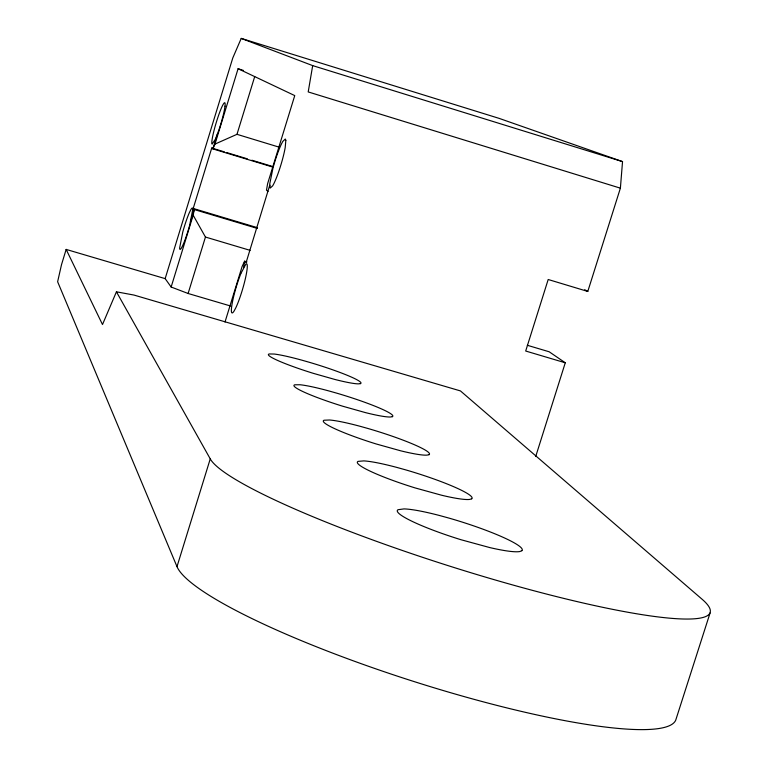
<?xml version="1.0" encoding="UTF-8"?>
<svg xmlns="http://www.w3.org/2000/svg" width="768" height="768" viewBox="0 0 768 768"><rect width="100%" height="100%" fill="white"/><g stroke="black" fill="none" stroke-linecap="round" stroke-linejoin="round"><path stroke-width="1.15" d="M535.699 456.509L565.277 362.784L525.686 351.024L548.189 279.504L587.789 291.446L620.39 188.16L622.531 161.606L499.104 118.368L241.229 38.4L232.771 58.003L165.158 278.63L171.149 287.021L188.112 293.491L230.669 306.029M243.619 267.475L244.608 261.197L246.902 261.878M241.229 38.4L312.682 65.616L308.208 91.93L620.39 188.16M171.149 287.021L193.162 215.222L194.266 209.539L193.21 208.454L211.738 148.032L224.371 151.862M225.005 322.013L242.083 266.573L244.608 261.197L246.067 262.694L269.741 185.251M165.158 278.63L66.154 249.418L61.507 264.682L57.629 281.75L176.995 566.64A262.195 43.478 17.7 0 0 428.755 686.16A262.195 43.478 17.7 0 0 675.754 720.067L710.054 613.027M190.771 221.002L194.266 209.539L257.309 228.413M272.477 166.982L212.861 148.896L214.973 144.086L238.08 68.717L243.494 70.464M188.112 293.491L205.45 237.043L193.162 215.222M214.973 144.086L236.976 134.323L254.707 76.598M176.995 566.64L210.25 458.88L116.429 291.811L102.499 324.538L66.154 249.418M217.517 133.862L212.861 148.896L211.738 148.032M116.429 291.811L133.997 295.066L460.454 390.922L702.221 599.357A262.8 34.579 17.6 0 1 503.99 582.499A262.8 34.579 17.6 0 1 210.25 458.88M205.45 237.043L250.109 250.358M527.347 345.293L549.187 351.782L565.277 362.784M193.21 208.454L257.491 227.702M226.666 152.563L247.334 158.832M251.923 160.224L272.592 166.493M236.976 134.323L279.37 147.235M312.682 65.616L622.531 161.606M238.08 68.717L294.749 95.597L267.638 183.59L266.477 190.205L268.032 191.405M584.669 289.709L587.789 291.446M285.83 140.323L285.206 147.523A25.69 3.379 -73.2 0 1 272.65 185.875L270.202 188.083L269.779 183.734L273.005 167.971A25.69 3.379 -73.2 0 1 282.816 141.408L285.312 139.018L285.83 140.323M192.778 209.318L189.638 225.379A21.59 2.39 -73.4 0 1 183.043 244.79A21.59 2.39 -73.4 0 1 179.626 248.016L182.784 231.994A21.59 2.39 -73.4 0 1 189.322 212.736L190.714 209.885A21.59 2.39 -73.4 0 1 192.778 209.318M225.014 106.176L224.438 109.747A21.648 2.4 -73.2 0 1 218.822 130.205L215.434 139.142L212.122 144.125A21.648 2.4 -73.2 0 1 218.112 116.726A21.648 2.4 -73.2 0 1 225.014 106.176M240.787 273.696L238.723 279.264A25.622 3.36 -73.5 0 0 231.773 305.894A25.622 3.36 -73.5 0 0 234.086 311.03L235.824 307.776A25.622 3.36 -73.5 0 0 245.366 278.678A25.622 3.36 -73.5 0 0 245.875 264.058L240.787 273.696M521.837 550.714L519.936 551.51A65.501 8.592 17.6 0 1 489.83 547.594L461.107 539.76A65.501 8.592 17.6 0 1 398.045 509.712L404.016 508.906A65.501 8.592 17.6 0 1 439.613 515.53L448.925 518.083A65.501 8.592 17.6 0 1 521.837 550.714M471.667 498.816L469.766 499.402A60.182 7.267 17.5 0 1 441.581 495.226L415.114 487.92A60.182 7.267 17.5 0 1 358.08 461.376L363.792 460.896A60.182 7.267 17.5 0 1 396.941 467.443L405.552 469.834A60.182 7.267 17.5 0 1 471.667 498.816M429.005 454.685L427.133 455.107A55.68 6.221 17.4 0 1 400.637 450.797L376.099 443.942A55.68 6.221 17.4 0 1 324.077 420.23L329.539 420A55.68 6.221 17.4 0 1 360.547 426.413L368.544 428.659A55.68 6.221 17.4 0 1 429.005 454.685M392.275 416.698L390.451 416.995A51.811 5.386 17.3 0 1 365.472 412.618L342.595 406.186A51.811 5.386 17.3 0 1 294.778 384.797L300.01 384.749A51.811 5.386 17.3 0 1 329.126 391.008L336.595 393.12A51.811 5.386 17.3 0 1 392.275 416.698M360.326 383.654L358.55 383.856A48.451 4.714 17.2 0 1 334.925 379.469L313.507 373.402A48.451 4.714 17.2 0 1 269.29 353.952L274.282 354.048A48.451 4.714 17.2 0 1 301.728 360.134L308.746 362.122A48.451 4.714 17.2 0 1 360.326 383.654"/></g></svg>
